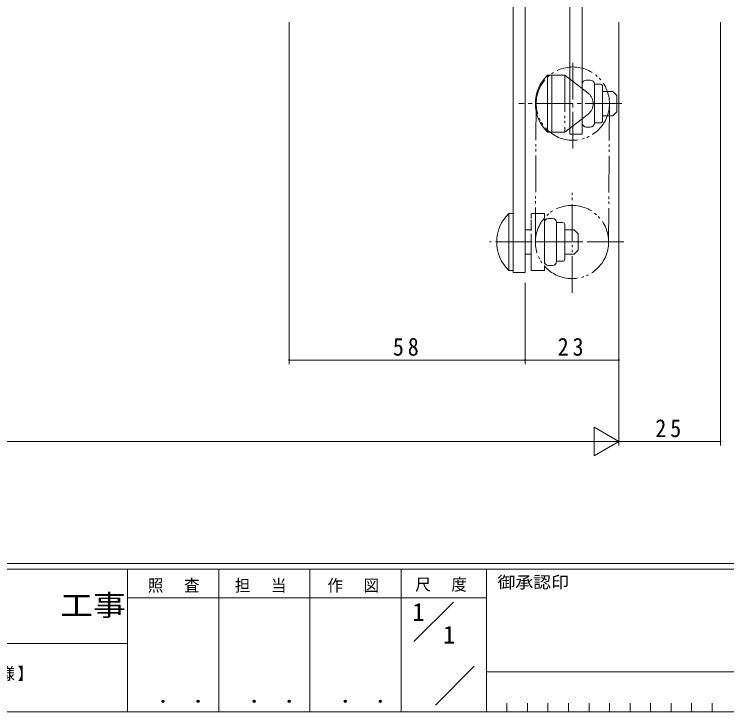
# Model space of a CAD drawing. Units: millimetres on the paper. Extents: x -420 to 373, y -297 to 267.
# Drawn here: x 69.6 to 244.8, y -297 to -125.6 of the extents above; entities that cross this region are included whole.
import ezdxf
from ezdxf.enums import TextEntityAlignment as Align

# ---------------------------------------------------------------- set-up
doc = ezdxf.new("R2010")
doc.units = ezdxf.units.MM
for name, pattern in [('CHAIN2', [12, 9, -1, 1, -1]), ('DASHED3', [4, 3, -1]), ('DOUBLE_CHAIN2', [12.8, 9, -1, 0.6, -0.6, 0.6, -1])]:
    doc.linetypes.add(name, pattern=pattern)
for name, color, linetype, lineweight in [('0-1_YKK_ZWAK', 7, 'Continuous', 9), ('0-5_YKK_13', 4, 'Continuous', 9), ('0-6_YKK_D', 6, 'Continuous', 9)]:
    doc.layers.add(name, color=color, linetype=linetype, lineweight=lineweight)
doc.layers.add('0-2_USER1', color=3, linetype='Continuous')
doc.styles.add('ＭＳ ゴシック', font='')
doc.styles.get('ＭＳ ゴシック').set_extended_font_data('MS Gothic')

msp = doc.modelspace()

# ---------------------------------------------------------------- linework, layer by layer
at = {"layer": '0-1_YKK_ZWAK'}
for p, q in [((352.3, -260.575), (-417.7, -260.575)), ((314.5, -261.975), (-417.7, -261.975)), ((97.5, -261.975), (97.5, -296.975)), ((119.9, -261.975), (119.9, -296.975)), ((142.3, -261.975), (142.3, -296.975)), ((164.7, -261.975), (164.7, -296.975)), ((185.7, -261.975), (185.7, -296.975)), ((165.684, -268.975), (97.5, -268.975)), ((165.684, -268.975), (185.7, -268.975)), ((167.87, -279.712), (177.564, -270.018)), ((-31.3, -280.175), (97.5, -280.175)), ((173.172, -295.32), (182.696, -285.797)), ((185.7, -287.175), (286.5, -287.175)), ((190.74, -294.875), (190.74, -296.975)), ((195.78, -294.875), (195.78, -296.975)), ((200.82, -294.875), (200.82, -296.975)), ((205.86, -294.875), (205.86, -296.975)), ((210.9, -294.875), (210.9, -296.975)), ((215.94, -294.875), (215.94, -296.975)), ((220.98, -294.875), (220.98, -296.975)), ((226.02, -294.875), (226.02, -296.975)), ((231.06, -294.875), (231.06, -296.975)), ((236.1, -294.875), (236.1, -296.975)), ((241.14, -294.875), (241.14, -296.975)), ((-417.7, -296.975), (314.5, -296.975))]:
    msp.add_line(p, q, dxfattribs=at)
at = {"layer": '0-5_YKK_13'}
for p, q in [((192.224, -189.075), (192.224, -104.575)), ((195.224, -104.575), (195.224, -189.075)), ((206.224, -122.575), (206.224, -155.075)), ((209.224, -155.075), (209.224, -122.575)), ((200.724, -140.575), (201.724, -140.575)), ((200.724, -140.575), (200.724, -154.575)), ((211.224, -141.802), (210.224, -141.802)), ((204.924, -142.123), (204.924, -144.873)), ((209.224, -142.802), (209.224, -152.349)), ((212.224, -142.802), (212.224, -144.189)), ((212.224, -142.825), (213.724, -142.825)), ((214.224, -143.325), (214.224, -151.825)), ((212.224, -150.962), (212.224, -144.189)), ((214.224, -144.575), (216.724, -144.575)), ((216.724, -144.575), (217.724, -145.575)), ((217.724, -145.575), (217.724, -149.575)), ((206.224, -150.278), (206.224, -153.028)), ((212.224, -150.962), (212.224, -152.349)), ((212.224, -152.325), (213.724, -152.325)), ((211.224, -153.349), (210.224, -153.349)), ((206.224, -155.075), (209.224, -155.075)), ((191.224, -188.575), (191.224, -174.575)), ((196.724, -176.123), (196.724, -178.873)), ((199.924, -186.349), (199.924, -176.802)), ((201.924, -175.802), (200.924, -175.802)), ((202.924, -178.189), (202.924, -176.802)), ((202.924, -176.825), (204.424, -176.825)), ((202.924, -178.189), (202.924, -184.962)), ((204.924, -185.825), (204.924, -177.325)), ((208.224, -183.575), (208.224, -179.575)), ((207.224, -184.575), (208.224, -183.575)), ((202.924, -186.349), (202.924, -184.962)), ((204.924, -184.575), (207.224, -184.575)), ((201.924, -187.349), (200.924, -187.349)), ((202.924, -186.325), (204.424, -186.325)), ((191.224, -188.575), (192.224, -188.575)), ((195.224, -189.075), (192.224, -189.075))]:
    msp.add_line(p, q, dxfattribs=at)
at = {"layer": '0-5_YKK_13', "linetype": 'CHAIN2'}
for p, q in [((206.924, -158.575), (206.924, -136.575)), ((218.957, -147.575), (193.638, -147.575)), ((208.893, -181.575), (186.485, -181.575))]:
    msp.add_line(p, q, dxfattribs=at)
at = {"layer": '0-5_YKK_13', "linetype": 'DOUBLE_CHAIN2'}
for p, q in [((201.724, -140.575), (204.924, -140.575)), ((201.724, -140.575), (201.724, -154.575)), ((210.66, -145.003), (204.924, -140.575)), ((204.924, -140.575), (204.924, -154.575)), ((197.924, -147.522), (197.724, -181.522)), ((215.924, -147.628), (215.724, -181.628)), ((210.66, -150.148), (204.924, -154.575)), ((201.724, -154.575), (204.924, -154.575)), ((206.724, -194.075), (206.724, -169.075)), ((196.724, -188.575), (196.724, -174.575)), ((196.724, -174.575), (199.924, -174.575)), ((199.924, -174.575), (199.924, -188.575)), ((219.424, -181.575), (194.864, -181.575)), ((199.924, -188.575), (196.724, -188.575))]:
    msp.add_line(p, q, dxfattribs=at)
at = {"layer": '0-5_YKK_13', "linetype": 'DASHED3'}
for p, q in [((195.224, -178.575), (196.724, -178.575)), ((195.224, -184.575), (196.724, -184.575))]:
    msp.add_line(p, q, dxfattribs=at)
at = {"layer": '0-5_YKK_13'}
for points in [[(200.724, -154.575), (201.724, -154.575), (201.724, -140.575)], [(214.224, -150.575), (216.724, -150.575), (217.724, -149.575)], [(191.224, -174.575), (192.224, -174.575), (192.224, -188.575)], [(204.924, -178.575), (207.224, -178.575), (208.224, -179.575)]]:
    msp.add_lwpolyline(points, dxfattribs=at)
at = {"layer": '0-5_YKK_13', "linetype": 'DOUBLE_CHAIN2'}
for centre in [(206.924, -147.575), (206.724, -181.575)]:
    msp.add_circle(centre, 9, dxfattribs=at)
at = {"layer": '0-5_YKK_13'}
for centre, radius, start, end in [((207.391, -147.575), 9.667, 133.60283, 226.39716), ((210.224, -142.802), 1, 90, 180), ((211.224, -142.802), 1, 0, 90), ((213.724, -143.325), 0.5, 0, 90), ((213.724, -151.825), 0.5, 270, 0), ((210.224, -152.349), 1, 180, 270), ((211.224, -152.349), 1, 270, 0), ((197.891, -181.575), 9.667, 133.60283, 226.39716), ((200.924, -176.802), 1, 90, 180), ((201.924, -176.802), 1, 0, 90), ((204.424, -177.325), 0.5, 0, 90), ((200.924, -186.349), 1, 180, 270), ((201.924, -186.349), 1, 270, 0), ((204.424, -185.825), 0.5, 270, 0)]:
    msp.add_arc(centre, radius, start, end, dxfattribs=at)
at = {"layer": '0-5_YKK_13', "linetype": 'DOUBLE_CHAIN2'}
msp.add_arc((208.674, -147.575), 3.25, 307.66316, 52.33682, dxfattribs=at)
at = {"layer": '0-6_YKK_D'}
for p, q in [((137.222, -127.575), (137.222, -211.575)), ((218.222, -127.575), (218.222, -211.575)), ((218.222, -127.575), (218.222, -231.575)), ((218.222, -127.575), (218.222, -231.575)), ((243.222, -127.575), (243.222, -231.575)), ((195.222, -191.613), (195.222, -211.575)), ((195.222, -191.613), (195.222, -211.575)), ((195.222, -210.575), (137.222, -210.575)), ((218.222, -210.575), (195.222, -210.575)), ((212.16, -227.075), (212.16, -234.075)), ((218.222, -230.575), (212.16, -227.075)), ((211.222, -230.575), (-74.778, -230.575)), ((218.222, -230.575), (206.098, -230.575)), ((218.222, -230.575), (212.16, -234.075)), ((243.222, -230.575), (218.222, -230.575))]:
    msp.add_line(p, q, dxfattribs=at)
for centre, start, end in [((137.222, -210.575), 0, 180), ((137.222, -210.575), 180, 0), ((195.222, -210.575), 0, 180), ((195.222, -210.575), 0, 180), ((195.222, -210.575), 180, 0), ((195.222, -210.575), 180, 0), ((218.222, -210.575), 0, 180), ((218.222, -210.575), 180, 0), ((243.222, -230.575), 0, 180), ((243.222, -230.575), 180, 0)]:
    msp.add_arc(centre, 0.106, start, end, dxfattribs=at)

# ---------------------------------------------------------------- texts
at = {"layer": '0-1_YKK_ZWAK', "style": 'ＭＳ ゴシック', "width": 1.1}
msp.add_text('御承認印', height=2.933, dxfattribs=at).set_placement((188.367, -267.508), align=Align.BOTTOM_LEFT)
at = {"layer": '0-1_YKK_ZWAK', "color": 2, "style": 'ＭＳ ゴシック', "width": 1.15}
msp.add_text('工事', height=5.132, dxfattribs=at).set_placement((80.931, -274.932), align=Align.BOTTOM_LEFT)
at = {"layer": '0-1_YKK_ZWAK', "color": 3, "style": 'ＭＳ ゴシック', "width": 1.15}
for p in [(101.955, -295.921), (124.355, -295.921), (146.755, -295.921)]:
    msp.add_text(' ． ．', height=3.666, dxfattribs=at).set_placement(p, align=Align.BOTTOM_LEFT)
at = {"layer": '0-1_YKK_ZWAK', "char_height": 2.933, "attachment_point": 7, "style": 'ＭＳ ゴシック'}
for s, insert in [('\\T1.17;\\W0.95;照\\~\\~査', (102.489, -267.756)), ('\\T1.17;\\W0.95;担\\~\\~当', (123.855, -267.756)), ('\\T1.17;\\W0.95;作\\~\\~図', (146.62, -267.737)), ('\\T1.17;\\W0.95;尺\\~\\~度', (168.212, -267.512))]:
    msp.add_mtext(s, dxfattribs=dict(at, insert=insert))
at = {"layer": '0-2_USER1', "style": 'ＭＳ ゴシック'}
for p in [(167.5, -275.975), (175.033, -281.575)]:
    msp.add_text('1', height=4.399, dxfattribs=at).set_placement(p, align=Align.BOTTOM_LEFT)
at = {"layer": '0-2_USER1', "color": 7, "insert": (-23.663, -289.424), "char_height": 2.933, "attachment_point": 7, "style": 'ＭＳ ゴシック'}
msp.add_mtext('\\T1.18;\\W0.95;EXIMA\\~31\\~内倒し窓【排煙窓・露出ｵﾍﾟﾚｰﾀｰ仕様】', dxfattribs=at)
at = {"layer": '0-6_YKK_D', "color": 3, "char_height": 4.399, "attachment_point": 7, "style": 'ＭＳ ゴシック'}
for s, insert in [('\\T1.36;\\W0.9;58', (162.702, -209.575)), ('\\T1.36;\\W0.9;23', (203.202, -209.575)), ('\\T1.36;\\W0.9;25', (227.202, -229.575))]:
    msp.add_mtext(s, dxfattribs=dict(at, insert=insert))

doc.saveas('drawing.dxf')
